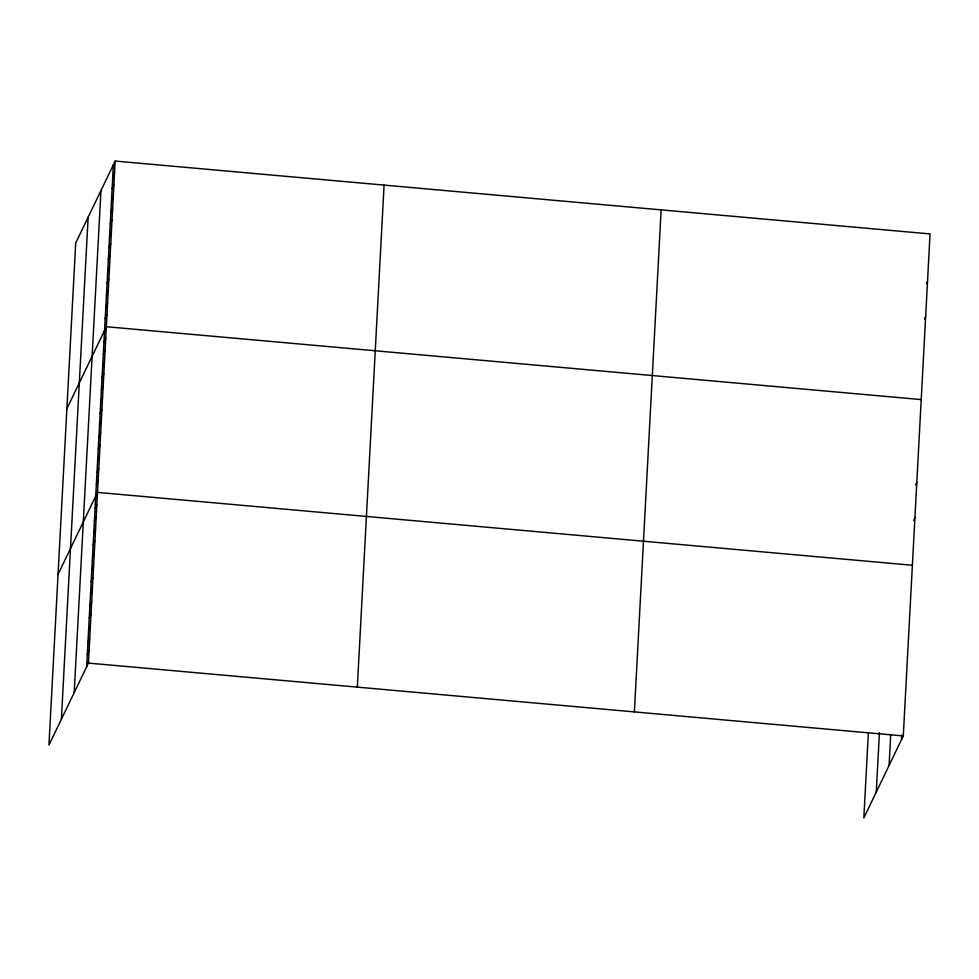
<?xml version="1.0" encoding="UTF-8"?>
<svg xmlns="http://www.w3.org/2000/svg" width="979" height="979" viewBox="0 0 979 979"><rect width="100%" height="100%" fill="white"/><g stroke="black" fill="none" stroke-linecap="round" stroke-linejoin="round"><path stroke-width="1.47" d="M61.383 719.247L88.147 217.203M74.196 692.618L100.959 190.587M86.641 666.772L113.393 164.741M115.167 161.058L75.713 243.049L48.95 745.08L88.416 663.089L115.167 161.058L930.05 233.92L903.287 735.951L863.833 817.942L868.373 732.598M357.323 687.136L384.086 185.092M634.38 711.904L661.143 209.873M876.266 792.109L879.436 732.671M889.079 765.48L890.706 734.996M901.512 739.634L901.757 735.07M112.769 176.575L114.543 172.891M112.132 188.409L113.907 184.725M111.508 200.242L113.283 196.559M110.872 212.076L112.646 208.392M110.248 223.91L112.022 220.226M109.611 235.743L111.386 232.06M108.987 247.577L110.762 243.893M108.351 259.411L110.125 255.727M107.714 271.244L109.501 267.561M107.09 283.078L108.865 279.394M106.454 294.912L108.228 291.228M105.83 306.745L107.604 303.062M105.194 318.579L106.968 314.895M66.878 408.72L106.344 326.729L921.215 399.591M103.933 342.246L105.708 338.563M103.309 354.08L105.083 350.396M102.673 365.913L104.447 362.23M102.049 377.747L103.823 374.064M101.412 389.581L103.187 385.897M100.776 401.414L102.562 397.731M100.152 413.248L101.926 409.565M99.515 425.082L101.29 421.398M98.891 436.915L100.666 433.232M98.255 448.749L100.029 445.066M97.631 460.583L99.405 456.899M96.994 472.416L98.769 468.733M96.37 484.25L98.145 480.567M58.042 574.392L97.508 492.4L912.391 565.262M95.085 508.272L96.86 504.589M94.437 520.473L96.211 516.777M93.788 532.662L95.563 528.978M93.14 544.85L94.914 541.167M92.491 557.051L94.265 553.355M91.83 569.24L93.617 565.556M91.182 581.428L92.956 577.745M90.533 593.629L92.307 589.933M89.884 605.817L91.659 602.122M89.236 618.006L91.01 614.322M88.587 630.207L90.362 626.511M87.939 642.395L89.713 638.7M87.29 654.584L89.065 650.9M926.342 283.714L927.529 281.254M924.445 319.215L925.632 316.755M915.622 484.886L916.809 482.427M913.725 520.387L914.912 517.928M88.416 663.089L903.287 735.951"/></g></svg>
